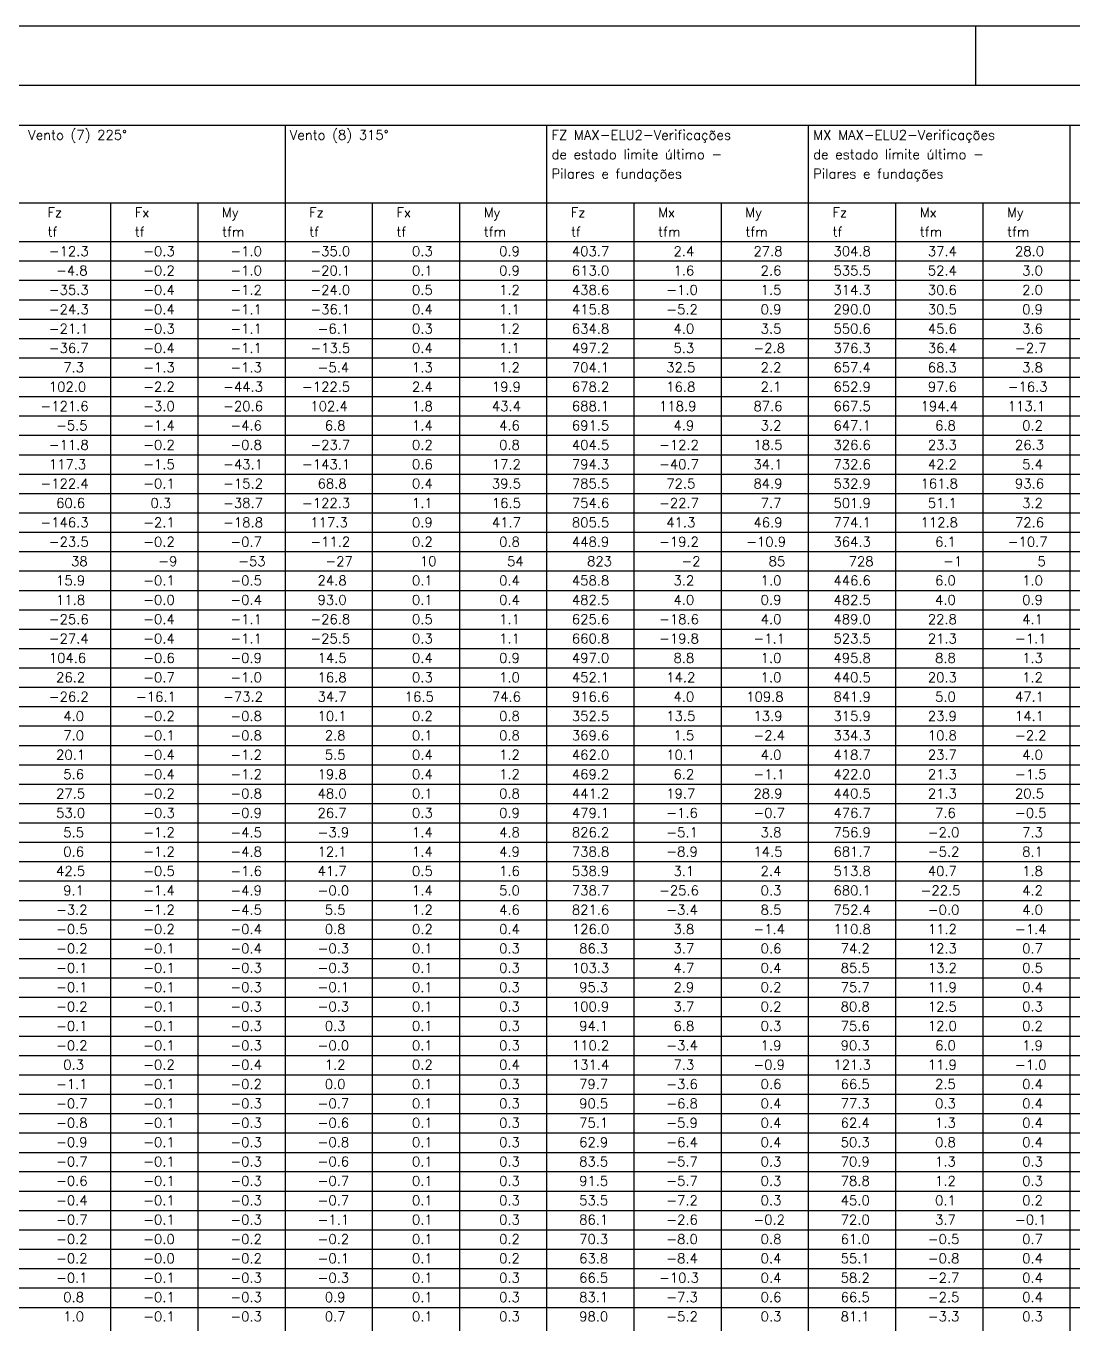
# Model space of a CAD drawing. Extents: x 13140 to 24180, y 0 to 6308.
# Drawn here: x 21401 to 22728, y 4661 to 6308 of the extents above; entities that cross this region are included whole.
import ezdxf

# ---------------------------------------------------------------- set-up
doc = ezdxf.new("R2010")
doc.units = 0
doc.header["$LTSCALE"] = 75
doc.header["$MEASUREMENT"] = 0
doc.layers.get('0').update_dxf_attribs({"color": 3, "linetype": 'CONTINUOUS'})
doc.layers.add('221', color=1, linetype='CONTINUOUS')
doc.layers.add('222', color=6, linetype='CONTINUOUS')
doc.styles.get("Standard").update_dxf_attribs({"font": 'ROMANS.SHX'})

msp = doc.modelspace()

# ---------------------------------------------------------------- linework, layer by layer
for p, q in [((13140, 6307.5), (24180, 6307.5)), ((22605, 6232.5), (22605, 6307.5)), ((18669.5, 6181.6), (24051.4, 6181.6)), ((21729.1, 6181.6), (21729.1, 6083.3)), ((22060.8, 6181.6), (22060.8, 6083.3)), ((22392.6, 6181.6), (22392.6, 6083.3)), ((22724.3, 6181.6), (22724.3, 6083.3)), ((18669.5, 6083.3), (24051.4, 6083.3)), ((21507.9, 6083.3), (21507.9, 4019)), ((21618.5, 6083.3), (21618.5, 4019)), ((21729.1, 6083.3), (21729.1, 4019)), ((21839.7, 6083.3), (21839.7, 4019)), ((21950.3, 6083.3), (21950.3, 4019)), ((22060.8, 6083.3), (22060.8, 4019)), ((22171.4, 6083.3), (22171.4, 4019)), ((22282, 6083.3), (22282, 4019)), ((22392.6, 6083.3), (22392.6, 4019)), ((22503.2, 6083.3), (22503.2, 4019)), ((22613.8, 6083.3), (22613.8, 4019)), ((22724.3, 6083.3), (22724.3, 4019)), ((18669.5, 6034.1), (24051.4, 6034.1))]:
    msp.add_line(p, q)
at = {"layer": '221'}
for p, q in [((18669.5, 6009.6), (24051.4, 6009.6)), ((18669.5, 5985), (24051.4, 5985)), ((18669.5, 5960.4), (24051.4, 5960.4)), ((18669.5, 5935.8), (24051.4, 5935.8)), ((18669.5, 5911.3), (24051.4, 5911.3)), ((18669.5, 5886.7), (24051.4, 5886.7)), ((18669.5, 5862.1), (24051.4, 5862.1)), ((18669.5, 5837.5), (24051.4, 5837.5)), ((18669.5, 5813), (24051.4, 5813)), ((18669.5, 5788.4), (24051.4, 5788.4)), ((18669.5, 5763.8), (24051.4, 5763.8)), ((18669.5, 5739.2), (24051.4, 5739.2)), ((18669.5, 5714.7), (24051.4, 5714.7)), ((18669.5, 5690.1), (24050.3, 5690.1)), ((18669.5, 5665.5), (24050.3, 5665.5)), ((18669.5, 5641), (24050.3, 5641)), ((18669.5, 5616.4), (24051.4, 5616.4)), ((18669.5, 5591.8), (24050.3, 5591.8)), ((18669.5, 5567.2), (24051.4, 5567.2)), ((18669.5, 5542.7), (24051.4, 5542.7)), ((18669.5, 5518.1), (24051.4, 5518.1)), ((18669.5, 5493.5), (24051.4, 5493.5)), ((18669.5, 5468.9), (24051.4, 5468.9)), ((18669.5, 5444.4), (24051.4, 5444.4)), ((18669.5, 5444.4), (24051.4, 5444.4)), ((18669.5, 5419.8), (24051.4, 5419.8)), ((18669.5, 5419.8), (24051.4, 5419.8)), ((18669.5, 5395.2), (24051.4, 5395.2)), ((18669.5, 5370.6), (24051.4, 5370.6)), ((18669.5, 5346.1), (24051.4, 5346.1)), ((18669.5, 5321.5), (24051.4, 5321.5)), ((18669.5, 5321.5), (24051.4, 5321.5)), ((18669.5, 5296.9), (24051.4, 5296.9)), ((18669.5, 5272.3), (24051.4, 5272.3)), ((18669.5, 5247.8), (24051.4, 5247.8)), ((18669.5, 5223.2), (24051.4, 5223.2)), ((18669.5, 5198.6), (24051.4, 5198.6)), ((18669.5, 5174), (24051.4, 5174)), ((18669.5, 5149.5), (24051.4, 5149.5)), ((18669.5, 5124.9), (24051.4, 5124.9)), ((18669.5, 5100.3), (24051.4, 5100.3)), ((18669.5, 5075.7), (24051.4, 5075.7)), ((18669.5, 5051.2), (24051.4, 5051.2)), ((18669.5, 5026.6), (24051.4, 5026.6)), ((18669.5, 5002), (24051.4, 5002)), ((18669.5, 4977.4), (24051.4, 4977.4)), ((18669.5, 4952.9), (24051.4, 4952.9)), ((18669.5, 4928.3), (24051.4, 4928.3)), ((18669.5, 4903.7), (24051.4, 4903.7)), ((18669.5, 4879.1), (24051.4, 4879.1)), ((18669.5, 4854.6), (24051.4, 4854.6)), ((18669.5, 4830), (24051.4, 4830)), ((18669.5, 4805.4), (24051.4, 4805.4)), ((18669.5, 4780.8), (24051.4, 4780.8)), ((18669.5, 4756.3), (24051.4, 4756.3)), ((18669.5, 4731.7), (24051.4, 4731.7)), ((18669.5, 4707.1), (24051.4, 4707.1)), ((18669.5, 4682.5), (24051.4, 4682.5))]:
    msp.add_line(p, q, dxfattribs=at)
at = {"layer": '222'}
msp.add_line((13327.5, 6232.5), (24105, 6232.5), dxfattribs=at)

# ---------------------------------------------------------------- texts
for s, height, p in [('Vento (7) 225%%d', 12.287, (21403.5, 6163.2)), ('Vento (8) 315%%d', 12.287, (21735.2, 6163.2)), ('FZ MAX-ELU2-Verificações ', 12.287, (22067, 6163.2)), ('MX MAX-ELU2-Verificações ', 12.287, (22398.7, 6163.2)), ('de estado limite último - ', 12.287, (22067, 6138.6)), ('de estado limite último - ', 12.287, (22398.7, 6138.6)), ('Pilares e fundações', 12.287, (22067, 6114)), ('Pilares e fundações', 12.287, (22398.7, 6114)), ('Fz', 12.29, (21428, 6064.9)), ('Fx', 12.29, (21538.6, 6064.9)), ('My', 12.29, (21649.2, 6064.9)), ('Fz', 12.29, (21759.8, 6064.9)), ('Fx', 12.29, (21870.4, 6064.9)), ('My', 12.29, (21981, 6064.9)), ('Fz', 12.29, (22091.6, 6064.9)), ('Mx', 12.29, (22202.1, 6064.9)), ('My', 12.29, (22312.7, 6064.9)), ('Fz', 12.29, (22423.3, 6064.9)), ('Mx', 12.29, (22533.9, 6064.9)), ('My', 12.29, (22644.5, 6064.9)), ('tf', 12.29, (21428, 6040.3)), ('tf', 12.29, (21538.6, 6040.3)), ('tfm', 12.29, (21649.2, 6040.3)), ('tf', 12.29, (21759.8, 6040.3)), ('tf', 12.29, (21870.4, 6040.3)), ('tfm', 12.29, (21981, 6040.3)), ('tf', 12.29, (22091.6, 6040.3)), ('tfm', 12.29, (22202.1, 6040.3)), ('tfm', 12.29, (22312.7, 6040.3)), ('tf', 12.29, (22423.3, 6040.3)), ('tfm', 12.29, (22533.9, 6040.3)), ('tfm', 12.29, (22644.5, 6040.3)), ('   -12.3', 12.28, (21402.2, 6015.7)), ('    -0.3', 12.28, (21512.7, 6015.7)), ('    -1.0', 12.28, (21623.2, 6015.7)), ('   -35.0', 12.28, (21733.8, 6015.7)), ('     0.3', 12.28, (21844.3, 6015.7)), ('     0.9', 12.28, (21954.8, 6015.7)), ('   403.7', 12.28, (22065.4, 6015.7)), ('     2.4', 12.28, (22175.9, 6015.7)), ('    27.8', 12.28, (22286.4, 6015.7)), ('   304.8', 12.28, (22397, 6015.7)), ('    37.4', 12.28, (22507.5, 6015.7)), ('    28.0', 12.28, (22618, 6015.7)), ('    -4.8', 12.28, (21402.2, 5991.2)), ('    -0.2', 12.28, (21512.7, 5991.2)), ('    -1.0', 12.28, (21623.2, 5991.2)), ('   -20.1', 12.28, (21733.8, 5991.2)), ('     0.1', 12.28, (21844.3, 5991.2)), ('     0.9', 12.28, (21954.8, 5991.2)), ('   613.0', 12.28, (22065.4, 5991.2)), ('     1.6', 12.28, (22175.9, 5991.2)), ('     2.6', 12.28, (22286.4, 5991.2)), ('   535.5', 12.28, (22397, 5991.2)), ('    52.4', 12.28, (22507.5, 5991.2)), ('     3.0', 12.28, (22618, 5991.2)), ('   -35.3', 12.28, (21402.2, 5966.6)), ('    -0.4', 12.28, (21512.7, 5966.6)), ('    -1.2', 12.28, (21623.2, 5966.6)), ('   -24.0', 12.28, (21733.8, 5966.6)), ('     0.5', 12.28, (21844.3, 5966.6)), ('     1.2', 12.28, (21954.8, 5966.6)), ('   438.6', 12.28, (22065.4, 5966.6)), ('    -1.0', 12.28, (22175.9, 5966.6)), ('     1.5', 12.28, (22286.4, 5966.6)), ('   314.3', 12.28, (22397, 5966.6)), ('    30.6', 12.28, (22507.5, 5966.6)), ('     2.0', 12.28, (22618, 5966.6)), ('   -24.3', 12.28, (21402.2, 5942)), ('    -0.4', 12.28, (21512.7, 5942)), ('    -1.1', 12.28, (21623.2, 5942)), ('   -36.1', 12.28, (21733.8, 5942)), ('     0.4', 12.28, (21844.3, 5942)), ('     1.1', 12.28, (21954.8, 5942)), ('   415.8', 12.28, (22065.4, 5942)), ('    -5.2', 12.28, (22175.9, 5942)), ('     0.9', 12.28, (22286.4, 5942)), ('   290.0', 12.28, (22397, 5942)), ('    30.5', 12.28, (22507.5, 5942)), ('     0.9', 12.28, (22618, 5942)), ('   -21.1', 12.28, (21402.2, 5917.5)), ('    -0.3', 12.28, (21512.7, 5917.5)), ('    -1.1', 12.28, (21623.2, 5917.5)), ('    -6.1', 12.28, (21733.8, 5917.5)), ('     0.3', 12.28, (21844.3, 5917.5)), ('     1.2', 12.28, (21954.8, 5917.5)), ('   634.8', 12.28, (22065.4, 5917.5)), ('     4.0', 12.28, (22175.9, 5917.5)), ('     3.5', 12.28, (22286.4, 5917.5)), ('   550.6', 12.28, (22397, 5917.5)), ('    45.6', 12.28, (22507.5, 5917.5)), ('     3.6', 12.28, (22618, 5917.5)), ('   -36.7', 12.28, (21402.2, 5892.9)), ('    -0.4', 12.28, (21512.7, 5892.9)), ('    -1.1', 12.28, (21623.2, 5892.9)), ('   -13.5', 12.28, (21733.8, 5892.9)), ('     0.4', 12.28, (21844.3, 5892.9)), ('     1.1', 12.28, (21954.8, 5892.9)), ('   497.2', 12.28, (22065.4, 5892.9)), ('     5.3', 12.28, (22175.9, 5892.9)), ('    -2.8', 12.28, (22286.4, 5892.9)), ('   376.3', 12.28, (22397, 5892.9)), ('    36.4', 12.28, (22507.5, 5892.9)), ('    -2.7', 12.28, (22618, 5892.9)), ('     7.3', 12.28, (21402.2, 5868.3)), ('    -1.3', 12.28, (21512.7, 5868.3)), ('    -1.3', 12.28, (21623.2, 5868.3)), ('    -5.4', 12.28, (21733.8, 5868.3)), ('     1.3', 12.28, (21844.3, 5868.3)), ('     1.2', 12.28, (21954.8, 5868.3)), ('   704.1', 12.28, (22065.4, 5868.3)), ('    32.5', 12.28, (22175.9, 5868.3)), ('     2.2', 12.28, (22286.4, 5868.3)), ('   657.4', 12.28, (22397, 5868.3)), ('    68.3', 12.28, (22507.5, 5868.3)), ('     3.8', 12.28, (22618, 5868.3)), ('   102.0', 12.28, (21402.2, 5843.8)), ('    -2.2', 12.28, (21512.7, 5843.8)), ('   -44.3', 12.28, (21623.2, 5843.8)), ('  -122.5', 12.28, (21733.8, 5843.8)), ('     2.4', 12.28, (21844.3, 5843.8)), ('    19.9', 12.28, (21954.8, 5843.8)), ('   678.2', 12.28, (22065.4, 5843.8)), ('    16.8', 12.28, (22175.9, 5843.8)), ('     2.1', 12.28, (22286.4, 5843.8)), ('   652.9', 12.28, (22397, 5843.8)), ('    97.6', 12.28, (22507.5, 5843.8)), ('   -16.3', 12.28, (22618, 5843.8)), ('  -121.6', 12.28, (21402.2, 5819.2)), ('    -3.0', 12.28, (21512.7, 5819.2)), ('   -20.6', 12.28, (21623.2, 5819.2)), ('   102.4', 12.28, (21733.8, 5819.2)), ('     1.8', 12.28, (21844.3, 5819.2)), ('    43.4', 12.28, (21954.8, 5819.2)), ('   688.1', 12.28, (22065.4, 5819.2)), ('   118.9', 12.28, (22175.9, 5819.2)), ('    87.6', 12.28, (22286.4, 5819.2)), ('   667.5', 12.28, (22397, 5819.2)), ('   194.4', 12.28, (22507.5, 5819.2)), ('   113.1', 12.28, (22618, 5819.2)), ('    -5.5', 12.28, (21402.2, 5794.7)), ('    -1.4', 12.28, (21512.7, 5794.7)), ('    -4.6', 12.28, (21623.2, 5794.7)), ('     6.8', 12.28, (21733.8, 5794.7)), ('     1.4', 12.28, (21844.3, 5794.7)), ('     4.6', 12.28, (21954.8, 5794.7)), ('   691.5', 12.28, (22065.4, 5794.7)), ('     4.9', 12.28, (22175.9, 5794.7)), ('     3.2', 12.28, (22286.4, 5794.7)), ('   647.1', 12.28, (22397, 5794.7)), ('     6.8', 12.28, (22507.5, 5794.7)), ('     0.2', 12.28, (22618, 5794.7)), ('   -11.8', 12.28, (21402.2, 5770.1)), ('    -0.2', 12.28, (21512.7, 5770.1)), ('    -0.8', 12.28, (21623.2, 5770.1)), ('   -23.7', 12.28, (21733.8, 5770.1)), ('     0.2', 12.28, (21844.3, 5770.1)), ('     0.8', 12.28, (21954.8, 5770.1)), ('   404.5', 12.28, (22065.4, 5770.1)), ('   -12.2', 12.28, (22175.9, 5770.1)), ('    18.5', 12.28, (22286.4, 5770.1)), ('   326.6', 12.28, (22397, 5770.1)), ('    23.3', 12.28, (22507.5, 5770.1)), ('    26.3', 12.28, (22618, 5770.1)), ('   117.3', 12.28, (21402.2, 5745.5)), ('    -1.5', 12.28, (21512.7, 5745.5)), ('   -43.1', 12.28, (21623.2, 5745.5)), ('  -143.1', 12.28, (21733.8, 5745.5)), ('     0.6', 12.28, (21844.3, 5745.5)), ('    17.2', 12.28, (21954.8, 5745.5)), ('   794.3', 12.28, (22065.4, 5745.5)), ('   -40.7', 12.28, (22175.9, 5745.5)), ('    34.1', 12.28, (22286.4, 5745.5)), ('   732.6', 12.28, (22397, 5745.5)), ('    42.2', 12.28, (22507.5, 5745.5)), ('     5.4', 12.28, (22618, 5745.5)), ('  -122.4', 12.28, (21402.2, 5721)), ('    -0.1', 12.28, (21512.7, 5721)), ('   -15.2', 12.28, (21623.2, 5721)), ('    68.8', 12.28, (21733.8, 5721)), ('     0.4', 12.28, (21844.3, 5721)), ('    39.5', 12.28, (21954.8, 5721)), ('   785.5', 12.28, (22065.4, 5721)), ('    72.5', 12.28, (22175.9, 5721)), ('    84.9', 12.28, (22286.4, 5721)), ('   532.9', 12.28, (22397, 5721)), ('   161.8', 12.28, (22507.5, 5721)), ('    93.6', 12.28, (22618, 5721)), ('    60.6', 12.28, (21402.2, 5696.4)), ('     0.3', 12.28, (21512.7, 5696.4)), ('   -38.7', 12.28, (21623.2, 5696.4)), ('  -122.3', 12.28, (21733.8, 5696.4)), ('     1.1', 12.28, (21844.3, 5696.4)), ('    16.5', 12.28, (21954.8, 5696.4)), ('   754.6', 12.28, (22065.4, 5696.4)), ('   -22.7', 12.28, (22175.9, 5696.4)), ('     7.7', 12.28, (22286.4, 5696.4)), ('   501.9', 12.28, (22397, 5696.4)), ('    51.1', 12.28, (22507.5, 5696.4)), ('     3.2', 12.28, (22618, 5696.4)), ('  -146.3', 12.28, (21402.2, 5671.8)), ('    -2.1', 12.28, (21512.7, 5671.8)), ('   -18.8', 12.28, (21623.2, 5671.8)), ('   117.3', 12.28, (21733.8, 5671.8)), ('     0.9', 12.28, (21844.3, 5671.8)), ('    41.7', 12.28, (21954.8, 5671.8)), ('   805.5', 12.28, (22065.4, 5671.8)), ('    41.3', 12.28, (22175.9, 5671.8)), ('    46.9', 12.28, (22286.4, 5671.8)), ('   774.1', 12.28, (22397, 5671.8)), ('   112.8', 12.28, (22507.5, 5671.8)), ('    72.6', 12.28, (22618, 5671.8)), ('   -23.5', 12.28, (21402.2, 5647.3)), ('    -0.2', 12.28, (21512.7, 5647.3)), ('    -0.7', 12.28, (21623.2, 5647.3)), ('   -11.2', 12.28, (21733.8, 5647.3)), ('     0.2', 12.28, (21844.3, 5647.3)), ('     0.8', 12.28, (21954.8, 5647.3)), ('   448.9', 12.28, (22065.4, 5647.3)), ('   -19.2', 12.28, (22175.9, 5647.3)), ('   -10.9', 12.28, (22286.4, 5647.3)), ('   364.3', 12.28, (22397, 5647.3)), ('     6.1', 12.28, (22507.5, 5647.3)), ('   -10.7', 12.28, (22618, 5647.3)), ('      38', 12.28, (21402.9, 5622.5)), ('      -9', 12.28, (21513.5, 5622.5)), ('     -53', 12.28, (21624, 5622.5)), ('     -27', 12.28, (21734.6, 5622.5)), ('      10', 12.28, (21845.2, 5622.5)), ('      54', 12.28, (21955.7, 5622.5)), ('     823', 12.28, (22066.3, 5622.5)), ('      -2', 12.28, (22176.8, 5622.5)), ('      85', 12.28, (22287.4, 5622.5)), ('     728', 12.28, (22398, 5622.5)), ('      -1', 12.28, (22508.5, 5622.5)), ('       5', 12.28, (22619.1, 5622.5)), ('    15.9', 12.28, (21402.2, 5598.2)), ('    -0.1', 12.28, (21512.7, 5598.2)), ('    -0.5', 12.28, (21623.2, 5598.2)), ('    24.8', 12.28, (21733.8, 5598.2)), ('     0.1', 12.28, (21844.3, 5598.2)), ('     0.4', 12.28, (21954.8, 5598.2)), ('   458.8', 12.28, (22065.4, 5598.2)), ('     3.2', 12.28, (22175.9, 5598.2)), ('     1.0', 12.28, (22286.4, 5598.2)), ('   446.6', 12.28, (22397, 5598.2)), ('     6.0', 12.28, (22507.5, 5598.2)), ('     1.0', 12.28, (22618, 5598.2)), ('    11.8', 12.28, (21402.2, 5573.6)), ('    -0.0', 12.28, (21512.7, 5573.6)), ('    -0.4', 12.28, (21623.2, 5573.6)), ('    93.0', 12.28, (21733.8, 5573.6)), ('     0.1', 12.28, (21844.3, 5573.6)), ('     0.4', 12.28, (21954.8, 5573.6)), ('   482.5', 12.28, (22065.4, 5573.6)), ('     4.0', 12.28, (22175.9, 5573.6)), ('     0.9', 12.28, (22286.4, 5573.6)), ('   482.5', 12.28, (22397, 5573.6)), ('     4.0', 12.28, (22507.5, 5573.6)), ('     0.9', 12.28, (22618, 5573.6)), ('   -25.6', 12.28, (21402.2, 5549)), ('    -0.4', 12.28, (21512.7, 5549)), ('    -1.1', 12.28, (21623.2, 5549)), ('   -26.8', 12.28, (21733.8, 5549)), ('     0.5', 12.28, (21844.3, 5549)), ('     1.1', 12.28, (21954.8, 5549)), ('   625.6', 12.28, (22065.4, 5549)), ('   -18.6', 12.28, (22175.9, 5549)), ('     4.0', 12.28, (22286.4, 5549)), ('   489.0', 12.28, (22397, 5549)), ('    22.8', 12.28, (22507.5, 5549)), ('     4.1', 12.28, (22618, 5549)), ('   -27.4', 12.28, (21402.2, 5524.5)), ('    -0.4', 12.28, (21512.7, 5524.5)), ('    -1.1', 12.28, (21623.2, 5524.5)), ('   -25.5', 12.28, (21733.8, 5524.5)), ('     0.3', 12.28, (21844.3, 5524.5)), ('     1.1', 12.28, (21954.8, 5524.5)), ('   660.8', 12.28, (22065.4, 5524.5)), ('   -19.8', 12.28, (22175.9, 5524.5)), ('    -1.1', 12.28, (22286.4, 5524.5)), ('   523.5', 12.28, (22397, 5524.5)), ('    21.3', 12.28, (22507.5, 5524.5)), ('    -1.1', 12.28, (22618, 5524.5)), ('   104.6', 12.28, (21402.2, 5499.9)), ('    -0.6', 12.28, (21512.7, 5499.9)), ('    -0.9', 12.28, (21623.2, 5499.9)), ('    14.5', 12.28, (21733.8, 5499.9)), ('     0.4', 12.28, (21844.3, 5499.9)), ('     0.9', 12.28, (21954.8, 5499.9)), ('   497.0', 12.28, (22065.4, 5499.9)), ('     8.8', 12.28, (22175.9, 5499.9)), ('     1.0', 12.28, (22286.4, 5499.9)), ('   495.8', 12.28, (22397, 5499.9)), ('     8.8', 12.28, (22507.5, 5499.9)), ('     1.3', 12.28, (22618, 5499.9)), ('    26.2', 12.28, (21402.2, 5475.3)), ('    -0.7', 12.28, (21512.7, 5475.3)), ('    -1.0', 12.28, (21623.2, 5475.3)), ('    16.8', 12.28, (21733.8, 5475.3)), ('     0.3', 12.28, (21844.3, 5475.3)), ('     1.0', 12.28, (21954.8, 5475.3)), ('   452.1', 12.28, (22065.4, 5475.3)), ('    14.2', 12.28, (22175.9, 5475.3)), ('     1.0', 12.28, (22286.4, 5475.3)), ('   440.5', 12.28, (22397, 5475.3)), ('    20.3', 12.28, (22507.5, 5475.3)), ('     1.2', 12.28, (22618, 5475.3)), ('   -26.2', 12.28, (21402.2, 5450.8)), ('   -16.1', 12.28, (21512.7, 5450.8)), ('   -73.2', 12.28, (21623.2, 5450.8)), ('    34.7', 12.28, (21733.8, 5450.8)), ('    16.5', 12.28, (21844.3, 5450.8)), ('    74.6', 12.28, (21954.8, 5450.8)), ('   916.6', 12.28, (22065.4, 5450.8)), ('     4.0', 12.28, (22175.9, 5450.8)), ('   109.8', 12.28, (22286.4, 5450.8)), ('   841.9', 12.28, (22397, 5450.8)), ('     5.0', 12.28, (22507.5, 5450.8)), ('    47.1', 12.28, (22618, 5450.8)), ('     4.0', 12.28, (21402.2, 5426.2)), ('    -0.2', 12.28, (21512.7, 5426.2)), ('    -0.8', 12.28, (21623.2, 5426.2)), ('    10.1', 12.28, (21733.8, 5426.2)), ('     0.2', 12.28, (21844.3, 5426.2)), ('     0.8', 12.28, (21954.8, 5426.2)), ('   352.5', 12.28, (22065.4, 5426.2)), ('    13.5', 12.28, (22175.9, 5426.2)), ('    13.9', 12.28, (22286.4, 5426.2)), ('   315.9', 12.28, (22397, 5426.2)), ('    23.9', 12.28, (22507.5, 5426.2)), ('    14.1', 12.28, (22618, 5426.2)), ('     7.0', 12.28, (21402.2, 5401.7)), ('    -0.1', 12.28, (21512.7, 5401.7)), ('    -0.8', 12.28, (21623.2, 5401.7)), ('     2.8', 12.28, (21733.8, 5401.7)), ('     0.1', 12.28, (21844.3, 5401.7)), ('     0.8', 12.28, (21954.8, 5401.7)), ('   369.6', 12.28, (22065.4, 5401.7)), ('     1.5', 12.28, (22175.9, 5401.7)), ('    -2.4', 12.28, (22286.4, 5401.7)), ('   334.3', 12.28, (22397, 5401.7)), ('    10.8', 12.28, (22507.5, 5401.7)), ('    -2.2', 12.28, (22618, 5401.7)), ('    20.1', 12.28, (21402.2, 5377.1)), ('    -0.4', 12.28, (21512.7, 5377.1)), ('    -1.2', 12.28, (21623.2, 5377.1)), ('     5.5', 12.28, (21733.8, 5377.1)), ('     0.4', 12.28, (21844.3, 5377.1)), ('     1.2', 12.28, (21954.8, 5377.1)), ('   462.0', 12.28, (22065.4, 5377.1)), ('    10.1', 12.28, (22175.9, 5377.1)), ('     4.0', 12.28, (22286.4, 5377.1)), ('   418.7', 12.28, (22397, 5377.1)), ('    23.7', 12.28, (22507.5, 5377.1)), ('     4.0', 12.28, (22618, 5377.1)), ('     5.6', 12.28, (21402.2, 5352.5)), ('    -0.4', 12.28, (21512.7, 5352.5)), ('    -1.2', 12.28, (21623.2, 5352.5)), ('    19.8', 12.28, (21733.8, 5352.5)), ('     0.4', 12.28, (21844.3, 5352.5)), ('     1.2', 12.28, (21954.8, 5352.5)), ('   469.2', 12.28, (22065.4, 5352.5)), ('     6.2', 12.28, (22175.9, 5352.5)), ('    -1.1', 12.28, (22286.4, 5352.5)), ('   422.0', 12.28, (22397, 5352.5)), ('    21.3', 12.28, (22507.5, 5352.5)), ('    -1.5', 12.28, (22618, 5352.5)), ('    27.5', 12.28, (21402.2, 5328)), ('    -0.2', 12.28, (21512.7, 5328)), ('    -0.8', 12.28, (21623.2, 5328)), ('    48.0', 12.28, (21733.8, 5328)), ('     0.1', 12.28, (21844.3, 5328)), ('     0.8', 12.28, (21954.8, 5328)), ('   441.2', 12.28, (22065.4, 5328)), ('    19.7', 12.28, (22175.9, 5328)), ('    28.9', 12.28, (22286.4, 5328)), ('   440.5', 12.28, (22397, 5328)), ('    21.3', 12.28, (22507.5, 5328)), ('    20.5', 12.28, (22618, 5328)), ('    53.0', 12.28, (21402.2, 5303.4)), ('    -0.3', 12.28, (21512.7, 5303.4)), ('    -0.9', 12.28, (21623.2, 5303.4)), ('    26.7', 12.28, (21733.8, 5303.4)), ('     0.3', 12.28, (21844.3, 5303.4)), ('     0.9', 12.28, (21954.8, 5303.4)), ('   479.1', 12.28, (22065.4, 5303.4)), ('    -1.6', 12.28, (22175.9, 5303.4)), ('    -0.7', 12.28, (22286.4, 5303.4)), ('   476.7', 12.28, (22397, 5303.4)), ('     7.6', 12.28, (22507.5, 5303.4)), ('    -0.5', 12.28, (22618, 5303.4)), ('     5.5', 12.28, (21402.2, 5278.8)), ('    -1.2', 12.28, (21512.7, 5278.8)), ('    -4.5', 12.28, (21623.2, 5278.8)), ('    -3.9', 12.28, (21733.8, 5278.8)), ('     1.4', 12.28, (21844.3, 5278.8)), ('     4.8', 12.28, (21954.8, 5278.8)), ('   826.2', 12.28, (22065.4, 5278.8)), ('    -5.1', 12.28, (22175.9, 5278.8)), ('     3.8', 12.28, (22286.4, 5278.8)), ('   756.9', 12.28, (22397, 5278.8)), ('    -2.0', 12.28, (22507.5, 5278.8)), ('     7.3', 12.28, (22618, 5278.8)), ('     0.6', 12.28, (21402.2, 5254.3)), ('    -1.2', 12.28, (21512.7, 5254.3)), ('    -4.8', 12.28, (21623.2, 5254.3)), ('    12.1', 12.28, (21733.8, 5254.3)), ('     1.4', 12.28, (21844.3, 5254.3)), ('     4.9', 12.28, (21954.8, 5254.3)), ('   738.8', 12.28, (22065.4, 5254.3)), ('    -8.9', 12.28, (22175.9, 5254.3)), ('    14.5', 12.28, (22286.4, 5254.3)), ('   681.7', 12.28, (22397, 5254.3)), ('    -5.2', 12.28, (22507.5, 5254.3)), ('     8.1', 12.28, (22618, 5254.3)), ('    42.5', 12.28, (21402.2, 5229.7)), ('    -0.5', 12.28, (21512.7, 5229.7)), ('    -1.6', 12.28, (21623.2, 5229.7)), ('    41.7', 12.28, (21733.8, 5229.7)), ('     0.5', 12.28, (21844.3, 5229.7)), ('     1.6', 12.28, (21954.8, 5229.7)), ('   538.9', 12.28, (22065.4, 5229.7)), ('     3.1', 12.28, (22175.9, 5229.7)), ('     2.4', 12.28, (22286.4, 5229.7)), ('   513.8', 12.28, (22397, 5229.7)), ('    40.7', 12.28, (22507.5, 5229.7)), ('     1.8', 12.28, (22618, 5229.7)), ('     9.1', 12.28, (21402.2, 5205.1)), ('    -1.4', 12.28, (21512.7, 5205.1)), ('    -4.9', 12.28, (21623.2, 5205.1)), ('    -0.0', 12.28, (21733.8, 5205.1)), ('     1.4', 12.28, (21844.3, 5205.1)), ('     5.0', 12.28, (21954.8, 5205.1)), ('   738.7', 12.28, (22065.4, 5205.1)), ('   -25.6', 12.28, (22175.9, 5205.1)), ('     0.3', 12.28, (22286.4, 5205.1)), ('   680.1', 12.28, (22397, 5205.1)), ('   -22.5', 12.28, (22507.5, 5205.1)), ('     4.2', 12.28, (22618, 5205.1)), ('    -3.2', 12.28, (21402.2, 5180.6)), ('    -1.2', 12.28, (21512.7, 5180.6)), ('    -4.5', 12.28, (21623.2, 5180.6)), ('     5.5', 12.28, (21733.8, 5180.6)), ('     1.2', 12.28, (21844.3, 5180.6)), ('     4.6', 12.28, (21954.8, 5180.6)), ('   821.6', 12.28, (22065.4, 5180.6)), ('    -3.4', 12.28, (22175.9, 5180.6)), ('     8.5', 12.28, (22286.4, 5180.6)), ('   752.4', 12.28, (22397, 5180.6)), ('    -0.0', 12.28, (22507.5, 5180.6)), ('     4.0', 12.28, (22618, 5180.6)), ('    -0.5', 12.28, (21402.2, 5156)), ('    -0.2', 12.28, (21512.7, 5156)), ('    -0.4', 12.28, (21623.2, 5156)), ('     0.8', 12.28, (21733.8, 5156)), ('     0.2', 12.28, (21844.3, 5156)), ('     0.4', 12.28, (21954.8, 5156)), ('   126.0', 12.28, (22065.4, 5156)), ('     3.8', 12.28, (22175.9, 5156)), ('    -1.4', 12.28, (22286.4, 5156)), ('   110.8', 12.28, (22397, 5156)), ('    11.2', 12.28, (22507.5, 5156)), ('    -1.4', 12.28, (22618, 5156)), ('    -0.2', 12.28, (21402.2, 5131.5)), ('    -0.1', 12.28, (21512.7, 5131.5)), ('    -0.4', 12.28, (21623.2, 5131.5)), ('    -0.3', 12.28, (21733.8, 5131.5)), ('     0.1', 12.28, (21844.3, 5131.5)), ('     0.3', 12.28, (21954.8, 5131.5)), ('    86.3', 12.28, (22065.4, 5131.5)), ('     3.7', 12.28, (22175.9, 5131.5)), ('     0.6', 12.28, (22286.4, 5131.5)), ('    74.2', 12.28, (22397, 5131.5)), ('    12.3', 12.28, (22507.5, 5131.5)), ('     0.7', 12.28, (22618, 5131.5)), ('    -0.1', 12.28, (21402.2, 5106.9)), ('    -0.1', 12.28, (21512.7, 5106.9)), ('    -0.3', 12.28, (21623.2, 5106.9)), ('    -0.3', 12.28, (21733.8, 5106.9)), ('     0.1', 12.28, (21844.3, 5106.9)), ('     0.3', 12.28, (21954.8, 5106.9)), ('   103.3', 12.28, (22065.4, 5106.9)), ('     4.7', 12.28, (22175.9, 5106.9)), ('     0.4', 12.28, (22286.4, 5106.9)), ('    85.5', 12.28, (22397, 5106.9)), ('    13.2', 12.28, (22507.5, 5106.9)), ('     0.5', 12.28, (22618, 5106.9)), ('    -0.1', 12.28, (21402.2, 5082.3)), ('    -0.1', 12.28, (21512.7, 5082.3)), ('    -0.3', 12.28, (21623.2, 5082.3)), ('    -0.1', 12.28, (21733.8, 5082.3)), ('     0.1', 12.28, (21844.3, 5082.3)), ('     0.3', 12.28, (21954.8, 5082.3)), ('    95.3', 12.28, (22065.4, 5082.3)), ('     2.9', 12.28, (22175.9, 5082.3)), ('     0.2', 12.28, (22286.4, 5082.3)), ('    75.7', 12.28, (22397, 5082.3)), ('    11.9', 12.28, (22507.5, 5082.3)), ('     0.4', 12.28, (22618, 5082.3)), ('    -0.2', 12.28, (21402.2, 5057.8)), ('    -0.1', 12.28, (21512.7, 5057.8)), ('    -0.3', 12.28, (21623.2, 5057.8)), ('    -0.3', 12.28, (21733.8, 5057.8)), ('     0.1', 12.28, (21844.3, 5057.8)), ('     0.3', 12.28, (21954.8, 5057.8)), ('   100.9', 12.28, (22065.4, 5057.8)), ('     3.7', 12.28, (22175.9, 5057.8)), ('     0.2', 12.28, (22286.4, 5057.8)), ('    80.8', 12.28, (22397, 5057.8)), ('    12.5', 12.28, (22507.5, 5057.8)), ('     0.3', 12.28, (22618, 5057.8)), ('    -0.1', 12.28, (21402.2, 5033.2)), ('    -0.1', 12.28, (21512.7, 5033.2)), ('    -0.3', 12.28, (21623.2, 5033.2)), ('     0.3', 12.28, (21733.8, 5033.2)), ('     0.1', 12.28, (21844.3, 5033.2)), ('     0.3', 12.28, (21954.8, 5033.2)), ('    94.1', 12.28, (22065.4, 5033.2)), ('     6.8', 12.28, (22175.9, 5033.2)), ('     0.3', 12.28, (22286.4, 5033.2)), ('    75.6', 12.28, (22397, 5033.2)), ('    12.0', 12.28, (22507.5, 5033.2)), ('     0.2', 12.28, (22618, 5033.2)), ('    -0.2', 12.28, (21402.2, 5008.6)), ('    -0.1', 12.28, (21512.7, 5008.6)), ('    -0.3', 12.28, (21623.2, 5008.6)), ('    -0.0', 12.28, (21733.8, 5008.6)), ('     0.1', 12.28, (21844.3, 5008.6)), ('     0.3', 12.28, (21954.8, 5008.6)), ('   110.2', 12.28, (22065.4, 5008.6)), ('    -3.4', 12.28, (22175.9, 5008.6)), ('     1.9', 12.28, (22286.4, 5008.6)), ('    90.3', 12.28, (22397, 5008.6)), ('     6.0', 12.3, (22507.5, 5008.6)), ('     1.9', 12.28, (22618, 5008.6)), ('     0.3', 12.28, (21402.2, 4984.1)), ('    -0.2', 12.28, (21512.7, 4984.1)), ('    -0.4', 12.28, (21623.2, 4984.1)), ('     1.2', 12.28, (21733.8, 4984.1)), ('     0.2', 12.28, (21844.3, 4984.1)), ('     0.4', 12.28, (21954.8, 4984.1)), ('   131.4', 12.28, (22065.4, 4984.1)), ('     7.3', 12.28, (22175.9, 4984.1)), ('    -0.9', 12.28, (22286.4, 4984.1)), ('   121.3', 12.28, (22397, 4984.1)), ('    11.9', 12.28, (22507.5, 4984.1)), ('    -1.0', 12.28, (22618, 4984.1)), ('    -1.1', 12.28, (21402.2, 4959.5)), ('    -0.1', 12.28, (21512.7, 4959.5)), ('    -0.2', 12.28, (21623.2, 4959.5)), ('     0.0', 12.28, (21733.8, 4959.5)), ('     0.1', 12.28, (21844.3, 4959.5)), ('     0.3', 12.28, (21954.8, 4959.5)), ('    79.7', 12.28, (22065.4, 4959.5)), ('    -3.6', 12.28, (22175.9, 4959.5)), ('     0.6', 12.28, (22286.4, 4959.5)), ('    66.5', 12.28, (22397, 4959.5)), ('     2.5', 12.28, (22507.5, 4959.5)), ('     0.4', 12.28, (22618, 4959.5)), ('    -0.7', 12.28, (21402.2, 4935)), ('    -0.1', 12.28, (21512.7, 4935)), ('    -0.3', 12.28, (21623.2, 4935)), ('    -0.7', 12.28, (21733.8, 4935)), ('     0.1', 12.28, (21844.3, 4935)), ('     0.3', 12.28, (21954.8, 4935)), ('    90.5', 12.28, (22065.4, 4935)), ('    -6.8', 12.28, (22175.9, 4935)), ('     0.4', 12.28, (22286.4, 4935)), ('    77.3', 12.28, (22397, 4935)), ('     0.3', 12.28, (22507.5, 4935)), ('     0.4', 12.28, (22618, 4935)), ('    -0.8', 12.28, (21402.2, 4910.4)), ('    -0.1', 12.28, (21512.7, 4910.4)), ('    -0.3', 12.28, (21623.2, 4910.4)), ('    -0.6', 12.28, (21733.8, 4910.4)), ('     0.1', 12.28, (21844.3, 4910.4)), ('     0.3', 12.28, (21954.8, 4910.4)), ('    75.1', 12.28, (22065.4, 4910.4)), ('    -5.9', 12.28, (22175.9, 4910.4)), ('     0.4', 12.28, (22286.4, 4910.4)), ('    62.4', 12.28, (22397, 4910.4)), ('     1.3', 12.28, (22507.5, 4910.4)), ('     0.4', 12.28, (22618, 4910.4)), ('    -0.9', 12.28, (21402.2, 4885.8)), ('    -0.1', 12.28, (21512.7, 4885.8)), ('    -0.3', 12.28, (21623.2, 4885.8)), ('    -0.8', 12.28, (21733.8, 4885.8)), ('     0.1', 12.28, (21844.3, 4885.8)), ('     0.3', 12.28, (21954.8, 4885.8)), ('    62.9', 12.28, (22065.4, 4885.8)), ('    -6.4', 12.28, (22175.9, 4885.8)), ('     0.4', 12.28, (22286.4, 4885.8)), ('    50.3', 12.28, (22397, 4885.8)), ('     0.8', 12.28, (22507.5, 4885.8)), ('     0.4', 12.28, (22618, 4885.8)), ('    -0.7', 12.28, (21402.2, 4861.3)), ('    -0.1', 12.28, (21512.7, 4861.3)), ('    -0.3', 12.28, (21623.2, 4861.3)), ('    -0.6', 12.28, (21733.8, 4861.3)), ('     0.1', 12.28, (21844.3, 4861.3)), ('     0.3', 12.28, (21954.8, 4861.3)), ('    83.5', 12.28, (22065.4, 4861.3)), ('    -5.7', 12.28, (22175.9, 4861.3)), ('     0.3', 12.28, (22286.4, 4861.3)), ('    70.9', 12.28, (22397, 4861.3)), ('     1.3', 12.28, (22507.5, 4861.3)), ('     0.3', 12.28, (22618, 4861.3)), ('    -0.6', 12.28, (21402.2, 4836.7)), ('    -0.1', 12.28, (21512.7, 4836.7)), ('    -0.3', 12.28, (21623.2, 4836.7)), ('    -0.7', 12.28, (21733.8, 4836.7)), ('     0.1', 12.28, (21844.3, 4836.7)), ('     0.3', 12.28, (21954.8, 4836.7)), ('    91.5', 12.28, (22065.4, 4836.7)), ('    -5.7', 12.28, (22175.9, 4836.7)), ('     0.3', 12.28, (22286.4, 4836.7)), ('    78.8', 12.28, (22397, 4836.7)), ('     1.2', 12.28, (22507.5, 4836.7)), ('     0.3', 12.28, (22618, 4836.7)), ('    -0.4', 12.28, (21402.2, 4812.1)), ('    -0.1', 12.28, (21512.7, 4812.1)), ('    -0.3', 12.28, (21623.2, 4812.1)), ('    -0.7', 12.28, (21733.8, 4812.1)), ('     0.1', 12.28, (21844.3, 4812.1)), ('     0.3', 12.28, (21954.8, 4812.1)), ('    53.5', 12.28, (22065.4, 4812.1)), ('    -7.2', 12.28, (22175.9, 4812.1)), ('     0.3', 12.28, (22286.4, 4812.1)), ('    45.0', 12.28, (22397, 4812.1)), ('     0.1', 12.28, (22507.5, 4812.1)), ('     0.2', 12.28, (22618, 4812.1)), ('    -0.7', 12.28, (21402.2, 4787.6)), ('    -0.1', 12.28, (21512.7, 4787.6)), ('    -0.3', 12.28, (21623.2, 4787.6)), ('    -1.1', 12.28, (21733.8, 4787.6)), ('     0.1', 12.28, (21844.3, 4787.6)), ('     0.3', 12.28, (21954.8, 4787.6)), ('    86.1', 12.28, (22065.4, 4787.6)), ('    -2.6', 12.28, (22175.9, 4787.6)), ('    -0.2', 12.28, (22286.4, 4787.6)), ('    72.0', 12.28, (22397, 4787.6)), ('     3.7', 12.28, (22507.5, 4787.6)), ('    -0.1', 12.28, (22618, 4787.6)), ('    -0.2', 12.28, (21402.2, 4763)), ('    -0.0', 12.28, (21512.7, 4763)), ('    -0.2', 12.28, (21623.2, 4763)), ('    -0.2', 12.28, (21733.8, 4763)), ('     0.1', 12.28, (21844.3, 4763)), ('     0.2', 12.28, (21954.8, 4763)), ('    70.3', 12.28, (22065.4, 4763)), ('    -8.0', 12.28, (22175.9, 4763)), ('     0.8', 12.28, (22286.4, 4763)), ('    61.0', 12.28, (22397, 4763)), ('    -0.5', 12.28, (22507.5, 4763)), ('     0.7', 12.28, (22618, 4763)), ('    -0.2', 12.28, (21402.2, 4738.5)), ('    -0.0', 12.28, (21512.7, 4738.5)), ('    -0.2', 12.28, (21623.2, 4738.5)), ('    -0.1', 12.28, (21733.8, 4738.5)), ('     0.1', 12.28, (21844.3, 4738.5)), ('     0.2', 12.28, (21954.8, 4738.5)), ('    63.8', 12.28, (22065.4, 4738.5)), ('    -8.4', 12.28, (22175.9, 4738.5)), ('     0.4', 12.28, (22286.4, 4738.5)), ('    55.1', 12.28, (22397, 4738.5)), ('    -0.8', 12.28, (22507.5, 4738.5)), ('     0.4', 12.28, (22618, 4738.5)), ('    -0.1', 12.28, (21402.2, 4713.9)), ('    -0.1', 12.28, (21512.7, 4713.9)), ('    -0.3', 12.28, (21623.2, 4713.9)), ('    -0.3', 12.28, (21733.8, 4713.9)), ('     0.1', 12.28, (21844.3, 4713.9)), ('     0.3', 12.28, (21954.8, 4713.9)), ('    66.5', 12.28, (22065.4, 4713.9)), ('   -10.3', 12.28, (22175.9, 4713.9)), ('     0.4', 12.28, (22286.4, 4713.9)), ('    58.2', 12.28, (22397, 4713.9)), ('    -2.7', 12.28, (22507.5, 4713.9)), ('     0.4', 12.28, (22618, 4713.9)), ('     0.8', 12.28, (21402.2, 4689.3)), ('    -0.1', 12.28, (21512.7, 4689.3)), ('    -0.3', 12.28, (21623.2, 4689.3)), ('     0.9', 12.28, (21733.8, 4689.3)), ('     0.1', 12.28, (21844.3, 4689.3)), ('     0.3', 12.28, (21954.8, 4689.3)), ('    83.1', 12.28, (22065.4, 4689.3)), ('    -7.3', 12.28, (22175.9, 4689.3)), ('     0.6', 12.28, (22286.4, 4689.3)), ('    66.5', 12.28, (22397, 4689.3)), ('    -2.5', 12.28, (22507.5, 4689.3)), ('     0.4', 12.28, (22618, 4689.3)), ('     1.0', 12.28, (21402.2, 4664.8)), ('    -0.1', 12.28, (21512.7, 4664.8)), ('    -0.3', 12.28, (21623.2, 4664.8)), ('     0.7', 12.28, (21733.8, 4664.8)), ('     0.1', 12.28, (21844.3, 4664.8)), ('     0.3', 12.28, (21954.8, 4664.8)), ('    98.0', 12.28, (22065.4, 4664.8)), ('    -5.2', 12.28, (22175.9, 4664.8)), ('     0.3', 12.28, (22286.4, 4664.8)), ('    81.1', 12.28, (22397, 4664.8)), ('    -3.3', 12.28, (22507.5, 4664.8)), ('     0.3', 12.28, (22618, 4664.8))]:
    msp.add_text(s, height=height).set_placement(p)

doc.saveas('drawing.dxf')
